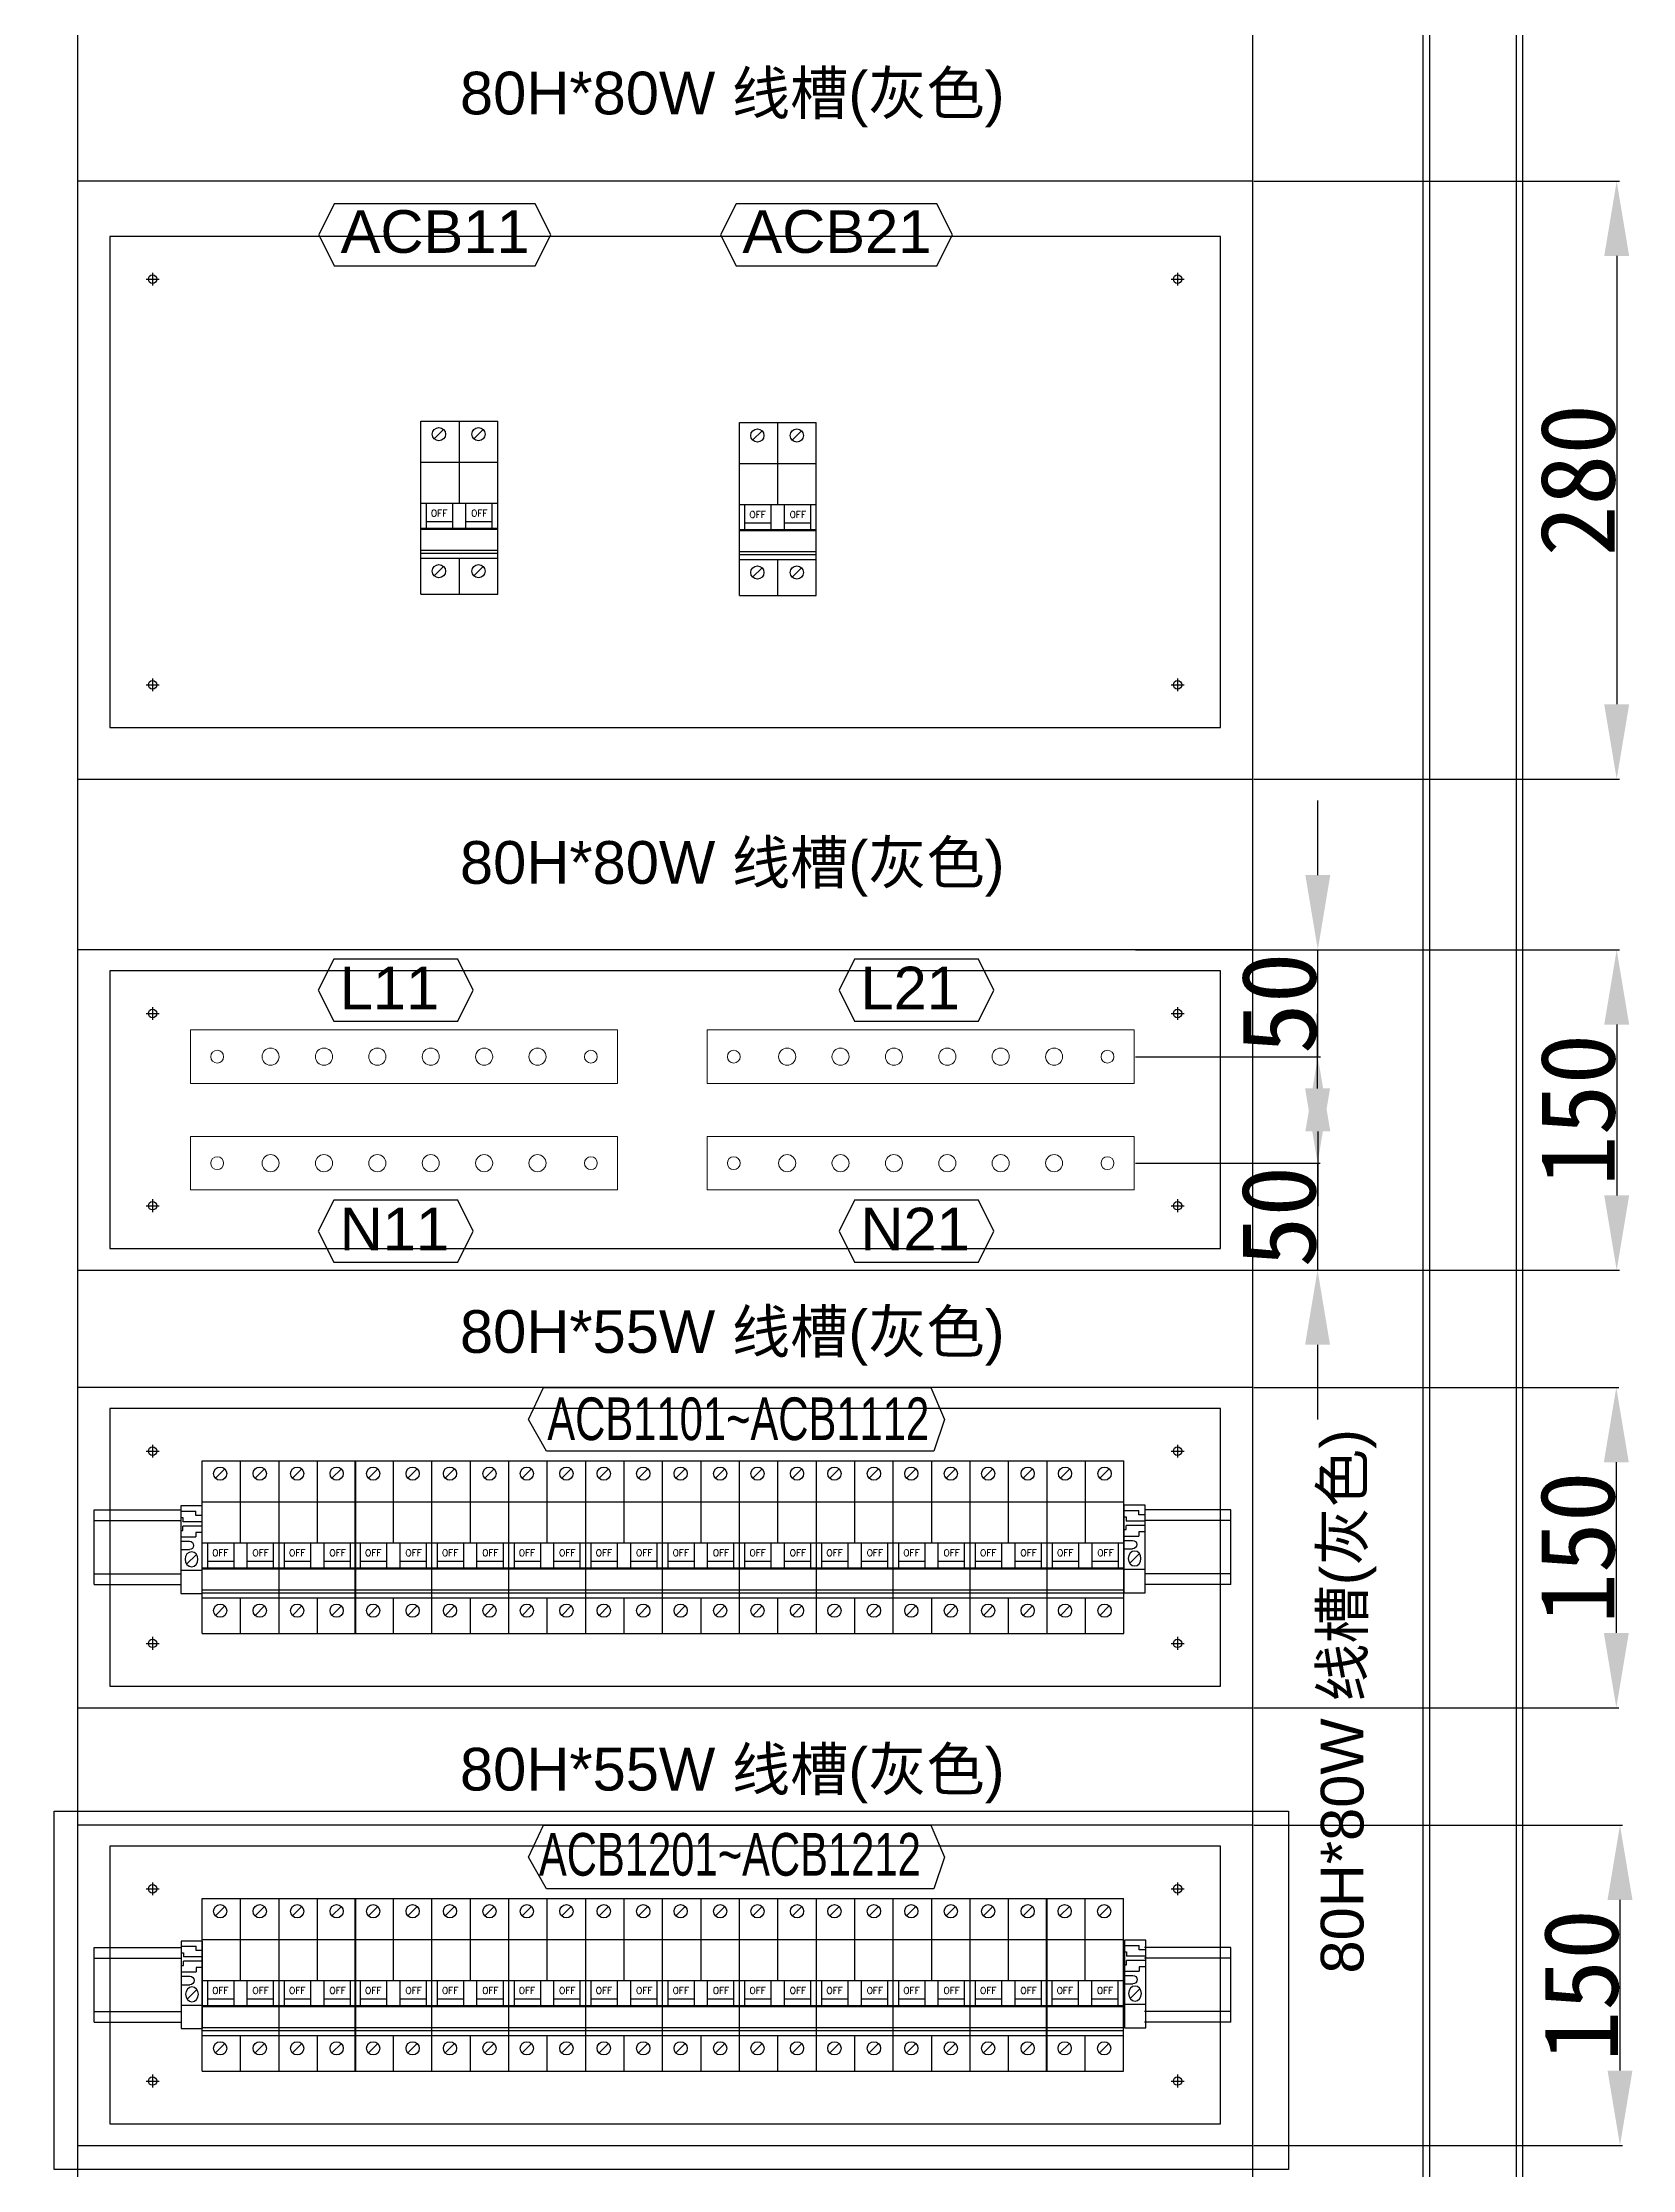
# Model space of a CAD drawing. Extents: x 81437 to 204847, y -54769 to -29444.
# Drawn here: x 91962 to 92706, y -52941 to -51944 of the extents above; entities that cross this region are included whole.
import ezdxf
from ezdxf.enums import TextEntityAlignment as Align
from ezdxf.lldxf.tags import DXFTag

# ---------------------------------------------------------------- set-up
doc = ezdxf.new("R2010")
doc.units = 0
doc.header["$LTSCALE"] = 100
doc.header["$MEASUREMENT"] = 0
for name, color, linetype in [('CABINET', 7, 'Continuous'), ('COMPONENT', 7, 'Continuous'), ('PSU', 12, 'Continuous'), ('TEXT', 7, 'Continuous')]:
    doc.layers.add(name, color=color, linetype=linetype)
doc.styles.add('HZ', font='arial.ttf', dxfattribs={"width": 0.7})
doc.styles.add('ROMANS', font='romans', dxfattribs={"width": 0.8, "height": 2})
doc.styles.get("Standard").update_dxf_attribs({"font": ''})
doc.styles.get('Standard').set_extended_font_data('SimSun')
tags = doc.linetypes.add('CENTER2', pattern=[1.125, 0.75, -0.125, 0.125, -0.125]).pattern_tags.tags
tags[10:11] = [DXFTag(74, 4), DXFTag(75, 0), DXFTag(340, '0'), DXFTag(46, 1.0), DXFTag(50, 0.0), DXFTag(44, 0.0), DXFTag(45, 0.0)]
tags[8:9] = [DXFTag(74, 4), DXFTag(75, 0), DXFTag(340, '0'), DXFTag(46, 1.0), DXFTag(50, 0.0), DXFTag(44, 0.0), DXFTag(45, 0.0)]
tags[6:7] = [DXFTag(74, 4), DXFTag(75, 0), DXFTag(340, '0'), DXFTag(46, 1.0), DXFTag(50, 0.0), DXFTag(44, 0.0), DXFTag(45, 0.0)]
tags[4:5] = [DXFTag(74, 4), DXFTag(75, 0), DXFTag(340, '0'), DXFTag(46, 1.0), DXFTag(50, 0.0), DXFTag(44, 0.0), DXFTag(45, 0.0)]
tags = doc.linetypes.add('HIDDEN', pattern=[0.375, 0.25, -0.125]).pattern_tags.tags
tags[6:7] = [DXFTag(74, 4), DXFTag(75, 0), DXFTag(340, '0'), DXFTag(46, 1.0), DXFTag(50, 0.0), DXFTag(44, 0.0), DXFTag(45, 0.0)]
tags[4:5] = [DXFTag(74, 4), DXFTag(75, 0), DXFTag(340, '0'), DXFTag(46, 1.0), DXFTag(50, 0.0), DXFTag(44, 0.0), DXFTag(45, 0.0)]
doc.dimstyles.new('ISO-25', dxfattribs={"dimtxt": 35, "dimasz": 35, "dimexe": 1.25, "dimexo": 0.625, "dimtad": 1, "dimtoh": 1, "dimdec": 0, "dimtxsty": 'Standard', "dimcen": 2.5, "dimadec": 0, "dimazin": 0, "dimtfac": 1, "dimtdec": 0, "dimtmove": 0, "dimatfit": 3, "dimfxl": 1, "dimarcsym": 0})

# ---------------------------------------------------------------- blocks, each defined once
blk = doc.blocks.new('2P空开')
at = {"layer": 'COMPONENT', "color": 6, "linetype": 'HIDDEN', "ltscale": 0.2}
for p, q in [((-11.76, -8.23), (-7.37, -3.86)), ((6.76, -8.23), (11.15, -3.86)), ((-11.76, -72.42), (-7.37, -68.04)), ((6.76, -72.42), (11.15, -68.04))]:
    blk.add_line(p, q, dxfattribs=at)
for centre in [(-9.56, -6.04), (8.95, -6.04), (-9.56, -70.23), (8.95, -70.23)]:
    blk.add_circle(centre, 3.1, dxfattribs=at)
at = {"layer": 'PSU', "linetype": 'HIDDEN', "ltscale": 0.2}
for p, q in [((-18, 0), (18, 0)), ((-18, -19.21), (-18, 0)), ((0, -19.21), (0, 0)), ((18, -19.21), (18, 0)), ((18, -81), (18, -19.21)), ((-18, -81), (-18, -64.21)), ((0, -81), (0, -64.21)), ((18, -81), (18, -67.23)), ((-18, -81), (18, -81))]:
    blk.add_line(p, q, dxfattribs=at)
at = {"layer": 'PSU'}
for p, q in [((-18, -19.21), (18, -19.21)), ((-18, -64.21), (-18, -19.21)), ((0, -38.43), (0, -19.21)), ((18, -64.21), (18, -19.21)), ((-18, -38.43), (0, -38.43)), ((-15.43, -50.11), (-15.43, -38.43)), ((-3.09, -50.11), (-3.09, -38.43)), ((0, -38.43), (18, -38.43)), ((3.09, -50.11), (3.09, -38.43)), ((15.43, -50.11), (15.43, -38.43)), ((-15.43, -47.02), (-3.09, -47.02)), ((3.09, -47.02), (15.43, -47.02)), ((-18, -50.11), (18, -50.11)), ((-18, -50.62), (18, -50.62)), ((-18, -60.46), (18, -60.46)), ((-18, -61.84), (18, -61.84)), ((-18, -64.21), (18, -64.21)), ((0, -64.21), (0, -64.21))]:
    blk.add_line(p, q, dxfattribs=at)
at = {"layer": 'TEXT', "style": 'ROMANS'}
for p in [(-9.48, -43.11), (9.37, -43.11)]:
    blk.add_text('OFF', height=3.086, dxfattribs=at).set_placement(p, align=Align.MIDDLE)
blk = doc.blocks.new('堵头')
at = {"color": 53}
for p, q in [((0, -41), (0, 0)), ((0, 0), (10, 0)), ((10, 0), (10, -41)), ((0, -11), (10, -11)), ((7.28, -18.33), (2.72, -13.78)), ((0, -20.55), (4, -20.55)), ((0, -24.55), (4, -24.55)), ((0, -26.55), (7, -26.55)), ((0, -29.55), (1, -29.55)), ((1, -29.55), (1, -31.55)), ((7, -28.55), (7, -26.55)), ((10, -28.55), (7, -28.55)), ((0, -35.55), (1, -35.55)), ((0, -38.55), (7, -38.55)), ((10, -31.55), (1, -31.55)), ((10, -33.55), (1, -33.55)), ((1, -35.55), (1, -33.55)), ((10, -36.55), (7, -36.55)), ((7, -36.55), (7, -38.55)), ((10, -41), (0, -41))]:
    blk.add_line(p, q, dxfattribs=at)
blk.add_arc((4, -22.55), 2, 270, 90, dxfattribs=at)
blk.add_ellipse((5, -16.05), major_axis=(0, -3.5), ratio=0.857143, start_param=4.712389, end_param=10.995574, dxfattribs=at)
blk = doc.blocks.new('*D151')
at = {"color": 0, "lineweight": -2, "transparency": 16777216}
for p, q in [((92528.78, -52009.35), (92700, -52009.35)), ((92698.75, -52044.35), (92698.75, -52254.37)), ((92528.78, -52289.37), (92700, -52289.37))]:
    blk.add_line(p, q, dxfattribs=at)
at = {"color": 0, "transparency": 16777216}
for points in [[(92692.91, -52044.35), (92704.58, -52044.35), (92698.75, -52009.35)], [(92692.91, -52254.37), (92704.58, -52254.37), (92698.75, -52289.37)]]:
    blk.add_solid(points, dxfattribs=at)
at = {"layer": 'Defpoints', "color": 0, "transparency": 16777216}
for p in [(92528.15, -52009.35, -63738.88), (92528.15, -52289.37), (92698.75, -52289.37)]:
    blk.add_point(p, dxfattribs=at)
at = {"color": 0, "transparency": 16777216, "insert": (92680.62, -52149.36), "char_height": 35, "attachment_point": 5, "rotation": 90}
blk.add_mtext('280', dxfattribs=at)
blk = doc.blocks.new('*D152')
at = {"color": 0, "lineweight": -2, "transparency": 16777216}
for p, q in [((92528.78, -52369.37), (92700, -52369.37)), ((92698.75, -52404.37), (92698.75, -52484.37)), ((92528.78, -52519.37), (92700, -52519.37))]:
    blk.add_line(p, q, dxfattribs=at)
at = {"color": 0, "transparency": 16777216}
for points in [[(92692.91, -52404.37), (92704.58, -52404.37), (92698.75, -52369.37)], [(92692.91, -52484.37), (92704.58, -52484.37), (92698.75, -52519.37)]]:
    blk.add_solid(points, dxfattribs=at)
at = {"layer": 'Defpoints', "color": 0, "transparency": 16777216}
for p in [(92528.15, -52369.37), (92528.15, -52519.37), (92698.75, -52519.37)]:
    blk.add_point(p, dxfattribs=at)
at = {"color": 0, "transparency": 16777216, "insert": (92680.62, -52444.37), "char_height": 35, "attachment_point": 5, "rotation": 90}
blk.add_mtext('150', dxfattribs=at)
blk = doc.blocks.new('*D153')
at = {"color": 0, "lineweight": -2, "transparency": 16777216}
for p, q in [((92528.78, -52574.37), (92699.82, -52574.37)), ((92698.57, -52609.37), (92698.57, -52689.37)), ((92528.78, -52724.37), (92699.82, -52724.37))]:
    blk.add_line(p, q, dxfattribs=at)
at = {"color": 0, "transparency": 16777216}
for points in [[(92692.74, -52609.37), (92704.4, -52609.37), (92698.57, -52574.37)], [(92692.74, -52689.37), (92704.4, -52689.37), (92698.57, -52724.37)]]:
    blk.add_solid(points, dxfattribs=at)
at = {"layer": 'Defpoints', "color": 0, "transparency": 16777216}
for p in [(92528.15, -52574.37), (92528.15, -52724.37), (92698.57, -52724.37)]:
    blk.add_point(p, dxfattribs=at)
at = {"color": 0, "transparency": 16777216, "insert": (92680.45, -52649.37), "char_height": 35, "attachment_point": 5, "rotation": 90}
blk.add_mtext('150', dxfattribs=at)
blk = doc.blocks.new('*D154')
at = {"color": 0, "lineweight": -2, "transparency": 16777216}
for p, q in [((92528.78, -52779.37), (92701.54, -52779.37)), ((92700.29, -52814.37), (92700.29, -52894.37)), ((92528.78, -52929.37), (92701.54, -52929.37))]:
    blk.add_line(p, q, dxfattribs=at)
at = {"color": 0, "transparency": 16777216}
for points in [[(92694.46, -52814.37), (92706.13, -52814.37), (92700.29, -52779.37)], [(92694.46, -52894.37), (92706.13, -52894.37), (92700.29, -52929.37)]]:
    blk.add_solid(points, dxfattribs=at)
at = {"layer": 'Defpoints', "color": 0, "transparency": 16777216}
for p in [(92528.15, -52779.37), (92528.15, -52929.37), (92700.29, -52929.37)]:
    blk.add_point(p, dxfattribs=at)
at = {"color": 0, "transparency": 16777216, "insert": (92682.17, -52854.37), "char_height": 35, "attachment_point": 5, "rotation": 90}
blk.add_mtext('150', dxfattribs=at)
blk = doc.blocks.new('*D165')
at = {"color": 0, "lineweight": -2, "transparency": 16777216}
for p, q in [((92558.79, -52334.37), (92558.79, -52299.37)), ((92473.35, -52369.37), (92560.04, -52369.37)), ((92558.79, -52419.42), (92558.79, -52369.37)), ((92473.35, -52419.42), (92560.04, -52419.42)), ((92558.79, -52454.42), (92558.79, -52489.42))]:
    blk.add_line(p, q, dxfattribs=at)
at = {"color": 0, "transparency": 16777216}
for points in [[(92552.96, -52334.37), (92564.63, -52334.37), (92558.79, -52369.37)], [(92552.96, -52454.42), (92564.63, -52454.42), (92558.79, -52419.42)]]:
    blk.add_solid(points, dxfattribs=at)
at = {"layer": 'Defpoints', "color": 0, "transparency": 16777216}
for p in [(92472.73, -52369.37, 63738.88), (92558.79, -52369.37), (92472.73, -52419.42, 127477.75)]:
    blk.add_point(p, dxfattribs=at)
at = {"color": 0, "transparency": 16777216, "insert": (92540.67, -52394.4), "char_height": 35, "attachment_point": 5, "rotation": 90}
blk.add_mtext('50', dxfattribs=at)
blk = doc.blocks.new('*D166')
at = {"color": 0, "lineweight": -2, "transparency": 16777216}
for p, q in [((92558.67, -52434.3), (92558.67, -52399.3)), ((92473.41, -52469.3), (92559.92, -52469.3)), ((92558.67, -52469.3), (92558.67, -52519.37)), ((92473.41, -52519.37), (92559.92, -52519.37)), ((92558.67, -52554.37), (92558.67, -52589.37))]:
    blk.add_line(p, q, dxfattribs=at)
at = {"color": 0, "transparency": 16777216}
for points in [[(92552.84, -52434.3), (92564.51, -52434.3), (92558.67, -52469.3)], [(92552.84, -52554.37), (92564.51, -52554.37), (92558.67, -52519.37)]]:
    blk.add_solid(points, dxfattribs=at)
at = {"layer": 'Defpoints', "color": 0, "transparency": 16777216}
for p in [(92472.79, -52469.3, 127477.75), (92472.79, -52519.37, 63738.88), (92558.67, -52519.37)]:
    blk.add_point(p, dxfattribs=at)
at = {"color": 0, "transparency": 16777216, "insert": (92540.55, -52494.34), "char_height": 35, "attachment_point": 5, "rotation": 90}
blk.add_mtext('50', dxfattribs=at)

msp = doc.modelspace()

# ---------------------------------------------------------------- linework, layer by layer
at = {"color": 7, "linetype": 'HIDDEN'}
msp.add_line((92651.65, -51850.85), (92651.65, -53850.85), dxfattribs=at)
at = {"color": 7}
msp.add_line((92654.65, -51850.85), (92654.65, -53960.85), dxfattribs=at)
msp.add_line((92611.15, -51898.35), (92611.15, -53850.85))
at = {"color": 4, "linetype": 'CENTER2'}
for p, q in [((92013.15, -52052.28), (92013.15, -52058.28)), ((92493.15, -52052.28), (92493.15, -52058.28)), ((92010.15, -52055.28), (92016.15, -52055.28)), ((92490.15, -52055.28), (92496.15, -52055.28)), ((92013.15, -52242.28), (92013.15, -52248.28)), ((92493.15, -52242.28), (92493.15, -52248.28)), ((92010.15, -52245.28), (92016.15, -52245.28)), ((92490.15, -52245.28), (92496.15, -52245.28)), ((92010.15, -52399.23, 63738.88), (92016.15, -52399.23, 63738.88)), ((92013.15, -52396.23, 63738.88), (92013.15, -52402.23, 63738.88)), ((92490.15, -52399.23, 63738.88), (92496.15, -52399.23, 63738.88)), ((92493.15, -52396.23, 63738.88), (92493.15, -52402.23, 63738.88)), ((92010.15, -52489.23, 63738.88), (92016.15, -52489.23, 63738.88)), ((92013.15, -52486.23, 63738.88), (92013.15, -52492.23, 63738.88)), ((92490.15, -52489.23, 63738.88), (92496.15, -52489.23, 63738.88)), ((92493.15, -52486.23, 63738.88), (92493.15, -52492.23, 63738.88)), ((92013.15, -52601.23, 63738.88), (92013.15, -52607.23, 63738.88)), ((92493.15, -52601.23, 63738.88), (92493.15, -52607.23, 63738.88)), ((92010.15, -52604.23, 63738.88), (92016.15, -52604.23, 63738.88)), ((92490.15, -52604.23, 63738.88), (92496.15, -52604.23, 63738.88)), ((92013.15, -52691.23, 63738.88), (92013.15, -52697.23, 63738.88)), ((92493.15, -52691.23, 63738.88), (92493.15, -52697.23, 63738.88)), ((92010.15, -52694.23, 63738.88), (92016.15, -52694.23, 63738.88)), ((92490.15, -52694.23, 63738.88), (92496.15, -52694.23, 63738.88)), ((92010.15, -52809.23, 63738.88), (92016.15, -52809.23, 63738.88)), ((92013.15, -52806.23, 63738.88), (92013.15, -52812.23, 63738.88)), ((92490.15, -52809.23, 63738.88), (92496.15, -52809.23, 63738.88)), ((92493.15, -52806.23, 63738.88), (92493.15, -52812.23, 63738.88)), ((92010.15, -52899.23, 63738.88), (92016.15, -52899.23, 63738.88)), ((92013.15, -52896.23, 63738.88), (92013.15, -52902.23, 63738.88)), ((92490.15, -52899.23, 63738.88), (92496.15, -52899.23, 63738.88)), ((92493.15, -52896.23, 63738.88), (92493.15, -52902.23, 63738.88))]:
    msp.add_line(p, q, dxfattribs=at)
at = {"linetype": 'CENTER2'}
for p, q in [((92013.06, -52055.28), (92013.24, -52055.28)), ((92013.15, -52055.37), (92013.15, -52055.19)), ((92493.06, -52055.28), (92493.24, -52055.28)), ((92493.15, -52055.37), (92493.15, -52055.19)), ((92013.06, -52245.28), (92013.24, -52245.28)), ((92013.15, -52245.37), (92013.15, -52245.19)), ((92493.06, -52245.28), (92493.24, -52245.28)), ((92493.15, -52245.37), (92493.15, -52245.19)), ((92013.06, -52399.23, 63738.88), (92013.24, -52399.23, 63738.88)), ((92013.15, -52399.32, 63738.88), (92013.15, -52399.14, 63738.88)), ((92493.06, -52399.23, 63738.88), (92493.24, -52399.23, 63738.88)), ((92493.15, -52399.32, 63738.88), (92493.15, -52399.14, 63738.88)), ((92013.06, -52489.23, 63738.88), (92013.24, -52489.23, 63738.88)), ((92013.15, -52489.32, 63738.88), (92013.15, -52489.14, 63738.88)), ((92493.06, -52489.23, 63738.88), (92493.24, -52489.23, 63738.88)), ((92493.15, -52489.32, 63738.88), (92493.15, -52489.14, 63738.88)), ((92013.06, -52604.23, 63738.88), (92013.24, -52604.23, 63738.88)), ((92013.15, -52604.32, 63738.88), (92013.15, -52604.14, 63738.88)), ((92493.06, -52604.23, 63738.88), (92493.24, -52604.23, 63738.88)), ((92493.15, -52604.32, 63738.88), (92493.15, -52604.14, 63738.88)), ((92013.06, -52694.23, 63738.88), (92013.24, -52694.23, 63738.88)), ((92013.15, -52694.32, 63738.88), (92013.15, -52694.14, 63738.88)), ((92493.06, -52694.23, 63738.88), (92493.24, -52694.23, 63738.88)), ((92493.15, -52694.32, 63738.88), (92493.15, -52694.14, 63738.88)), ((92013.06, -52809.23, 63738.88), (92013.24, -52809.23, 63738.88)), ((92013.15, -52809.32, 63738.88), (92013.15, -52809.14, 63738.88)), ((92493.06, -52809.23, 63738.88), (92493.24, -52809.23, 63738.88)), ((92493.15, -52809.32, 63738.88), (92493.15, -52809.14, 63738.88)), ((92013.06, -52899.23, 63738.88), (92013.24, -52899.23, 63738.88)), ((92013.15, -52899.32, 63738.88), (92013.15, -52899.14, 63738.88)), ((92493.06, -52899.23, 63738.88), (92493.24, -52899.23, 63738.88)), ((92493.15, -52899.32, 63738.88), (92493.15, -52899.14, 63738.88))]:
    msp.add_line(p, q, dxfattribs=at)
at = {"color": 6}
for p, q in [((91985.83, -52666.68, 63738.88), (91985.83, -52631.68, 63738.88)), ((91985.83, -52631.68, 63738.88), (92026.37, -52631.68, 63738.88)), ((92518.1, -52631.68, 63738.88), (92477.56, -52631.68, 63738.88)), ((92518.1, -52666.68, 63738.88), (92518.1, -52631.68, 63738.88)), ((91985.83, -52636.68, 63738.88), (92026.37, -52636.68, 63738.88)), ((92518.1, -52636.68, 63738.88), (92477.56, -52636.68, 63738.88)), ((91985.83, -52661.68, 63738.88), (92026.37, -52661.68, 63738.88)), ((92518.1, -52661.68, 63738.88), (92477.56, -52661.68, 63738.88)), ((91985.83, -52666.68, 63738.88), (92026.37, -52666.68, 63738.88)), ((92518.1, -52666.68, 63738.88), (92477.56, -52666.68, 63738.88)), ((91985.83, -52871.68, 63738.88), (91985.83, -52836.68, 63738.88)), ((91985.83, -52836.68, 63738.88), (92026.37, -52836.68, 63738.88)), ((92518.1, -52836.68, 63738.88), (92477.56, -52836.68, 63738.88)), ((92518.1, -52871.68, 63738.88), (92518.1, -52836.68, 63738.88)), ((91985.83, -52841.68, 63738.88), (92026.37, -52841.68, 63738.88)), ((92518.1, -52841.68, 63738.88), (92477.56, -52841.68, 63738.88)), ((91985.83, -52866.68, 63738.88), (92026.37, -52866.68, 63738.88)), ((92518.1, -52866.68, 63738.88), (92477.56, -52866.68, 63738.88)), ((91985.83, -52871.68, 63738.88), (92026.37, -52871.68, 63738.88)), ((92518.1, -52871.68, 63738.88), (92477.56, -52871.68, 63738.88))]:
    msp.add_line(p, q, dxfattribs=at)
for points in [[(91898.15, -53729.85), (91978.15, -53729.85), (91978.15, -51929.35), (91898.15, -51929.35)], [(91978.15, -51929.35), (92528.15, -51929.35), (92528.15, -52009.35), (91978.15, -52009.35)], [(92528.15, -53729.85), (92608.15, -53729.85), (92608.15, -51929.35), (92528.15, -51929.35)], [(91993.15, -52265.28), (92513.15, -52265.28), (92513.15, -52035.28), (91993.15, -52035.28)]]:
    msp.add_lwpolyline(points, close=True)
at = {"color": 3}
for points, elevation in [([(92192.29, -52019.91), (92098.2, -52019.91), (92090.94, -52034.42), (92098.2, -52048.94), (92192.29, -52048.94), (92199.55, -52034.42), (92192.29, -52019.91)], 63738.88), ([(92380.43, -52019.91), (92286.34, -52019.91), (92279.08, -52034.42), (92286.34, -52048.94), (92380.43, -52048.94), (92387.69, -52034.42), (92380.43, -52019.91)], 63738.88), ([(92156.04, -52373.69), (92098.01, -52373.69), (92090.75, -52388.2), (92098.01, -52402.72), (92156.04, -52402.72), (92163.3, -52388.2), (92156.04, -52373.69)], 127477.75), ([(92399.89, -52373.69), (92341.86, -52373.69), (92334.6, -52388.2), (92341.86, -52402.72), (92399.89, -52402.72), (92407.15, -52388.2), (92399.89, -52373.69)], 127477.75), ([(92156.04, -52486.61), (92098.01, -52486.61), (92090.75, -52501.12), (92098.01, -52515.64), (92156.04, -52515.64), (92163.3, -52501.12), (92156.04, -52486.61)], 127477.75), ([(92399.89, -52486.61), (92341.86, -52486.61), (92334.6, -52501.12), (92341.86, -52515.64), (92399.89, -52515.64), (92407.15, -52501.12), (92399.89, -52486.61)], 127477.75), ([(92196.24, -52574.37), (92377.59, -52574.37), (92383.93, -52589.37), (92378.97, -52604.18), (92197.62, -52604.18), (92189.13, -52589.37), (92196.24, -52574.37)], 63738.88), ([(92196.24, -52779.37), (92377.59, -52779.37), (92383.93, -52794.37), (92378.97, -52809.18), (92197.62, -52809.18), (92189.13, -52794.37), (92196.24, -52779.37)], 63738.88)]:
    msp.add_lwpolyline(points, dxfattribs=dict(at, elevation=elevation))
at = {"elevation": 63738.88}
for points in [[(91978.15, -52289.37), (92528.15, -52289.37), (92528.15, -52369.37), (91978.15, -52369.37)], [(91993.15, -52509.23), (92513.15, -52509.23), (92513.15, -52379.23), (91993.15, -52379.23)], [(91978.15, -52519.37), (92528.15, -52519.37), (92528.15, -52574.37), (91978.15, -52574.37)], [(91993.15, -52714.23), (92513.15, -52714.23), (92513.15, -52584.23), (91993.15, -52584.23)], [(91978.15, -52724.37), (92528.15, -52724.37), (92528.15, -52779.37), (91978.15, -52779.37)], [(91993.15, -52919.23), (92513.15, -52919.23), (92513.15, -52789.23), (91993.15, -52789.23)], [(91978.15, -52929.37), (92528.15, -52929.37), (92528.15, -52984.37), (91978.15, -52984.37)]]:
    msp.add_lwpolyline(points, close=True, dxfattribs=at)
at = {"color": 6, "lineweight": 20, "elevation": 127477.75}
for points in [[(92030.89, -52431.92), (92230.89, -52431.92), (92230.89, -52406.92), (92030.89, -52406.92)], [(92272.79, -52431.92), (92472.79, -52431.92), (92472.79, -52406.92), (92272.79, -52406.92)], [(92030.89, -52481.8), (92230.89, -52481.8), (92230.89, -52456.8), (92030.89, -52456.8)], [(92272.79, -52481.8), (92472.79, -52481.8), (92472.79, -52456.8), (92272.79, -52456.8)]]:
    msp.add_lwpolyline(points, close=True, dxfattribs=at)
at = {"color": 1}
msp.add_lwpolyline([(91967.01, -52772.81), (92544.99, -52772.81), (92544.99, -52940.62), (91967.01, -52940.62)], close=True, dxfattribs=at)
for centre in [(92013.15, -52055.28), (92493.15, -52055.28), (92013.15, -52245.28), (92493.15, -52245.28), (92013.15, -52399.23, 63738.88), (92493.15, -52399.23, 63738.88), (92013.15, -52489.23, 63738.88), (92493.15, -52489.23, 63738.88), (92013.15, -52604.23, 63738.88), (92493.15, -52604.23, 63738.88), (92013.15, -52694.23, 63738.88), (92493.15, -52694.23, 63738.88), (92013.15, -52809.23, 63738.88), (92493.15, -52809.23, 63738.88), (92013.15, -52899.23, 63738.88), (92493.15, -52899.23, 63738.88)]:
    msp.add_circle(centre, 2)
at = {"color": 6, "lineweight": 20}
for centre, radius in [((92043.39, -52419.42, 127477.75), 3), ((92068.39, -52419.42, 127477.75), 4), ((92093.39, -52419.42, 127477.75), 4), ((92118.39, -52419.42, 127477.75), 4), ((92143.39, -52419.42, 127477.75), 4), ((92168.39, -52419.42, 127477.75), 4), ((92193.39, -52419.42, 127477.75), 4), ((92218.39, -52419.42, 127477.75), 3), ((92285.29, -52419.42, 127477.75), 3), ((92310.29, -52419.42, 127477.75), 4), ((92335.29, -52419.42, 127477.75), 4), ((92360.29, -52419.42, 127477.75), 4), ((92385.29, -52419.42, 127477.75), 4), ((92410.29, -52419.42, 127477.75), 4), ((92435.29, -52419.42, 127477.75), 4), ((92460.29, -52419.42, 127477.75), 3), ((92043.39, -52469.3, 127477.75), 3), ((92068.39, -52469.3, 127477.75), 4), ((92093.39, -52469.3, 127477.75), 4), ((92118.39, -52469.3, 127477.75), 4), ((92143.39, -52469.3, 127477.75), 4), ((92168.39, -52469.3, 127477.75), 4), ((92193.39, -52469.3, 127477.75), 4), ((92218.39, -52469.3, 127477.75), 3), ((92285.29, -52469.3, 127477.75), 3), ((92310.29, -52469.3, 127477.75), 4), ((92335.29, -52469.3, 127477.75), 4), ((92360.29, -52469.3, 127477.75), 4), ((92385.29, -52469.3, 127477.75), 4), ((92410.29, -52469.3, 127477.75), 4), ((92435.29, -52469.3, 127477.75), 4), ((92460.29, -52469.3, 127477.75), 3)]:
    msp.add_circle(centre, radius, dxfattribs=at)

# ---------------------------------------------------------------- block references
at = {"xscale": -1, "rotation": 180}
for p in [(92026.37, -52670.88, 63738.88), (92026.37, -52670.88, 127477.75), (92467.98, -52670.52, 254955.5), (92026.58, -52874.66, 63738.88), (92468.19, -52874.3, 191216.62)]:
    msp.add_blockref('堵头', p, dxfattribs=at)
at = {"layer": 'CABINET'}
for p in [(92156.79, -52121.78), (92305.9, -52122.4), (92054.37, -52608.68, 63738.88), (92090.38, -52608.68, 63738.88), (92125.96, -52608.68, 63738.88), (92161.96, -52608.68, 63738.88), (92197.97, -52608.68, 63738.88), (92233.97, -52608.68, 63738.88), (92269.97, -52608.68, 63738.88), (92305.97, -52608.68, 63738.88), (92341.98, -52608.68, 63738.88), (92377.98, -52608.68, 63738.88), (92413.98, -52608.68, 63738.88), (92449.98, -52608.68, 127477.75), (92054.37, -52813.68, 63738.88), (92090.38, -52813.68, 63738.88), (92125.96, -52813.68, 63738.88), (92161.96, -52813.68, 63738.88), (92197.97, -52813.68, 63738.88), (92233.97, -52813.68, 63738.88), (92269.97, -52813.68, 63738.88), (92305.97, -52813.68, 63738.88), (92341.98, -52813.68, 63738.88), (92377.98, -52813.68, 63738.88), (92413.98, -52813.68, 63738.88), (92449.8, -52813.68, 63738.88)]:
    msp.add_blockref('2P空开', p, dxfattribs=at)

# ---------------------------------------------------------------- texts
at = {"lineweight": 0, "style": 'HZ'}
for s, p in [('80H*80W 线槽(灰色)', (92157.06, -51978.06)), ('80H*80W 线槽(灰色)', (92157.06, -52338.44)), ('80H*55W 线槽(灰色)', (92157.06, -52558.16)), ('80H*55W 线槽(灰色)', (92157.06, -52763.16))]:
    msp.add_text(s, height=20, dxfattribs=at).set_placement(p)
at = {"color": 0, "style": 'HZ'}
for s, p in [('ACB11', (92101.2, -52042.92, 63738.88)), ('ACB21', (92289.34, -52042.92, 63738.88)), ('L11', (92100.73, -52397.26, 127477.75)), ('L21', (92344.59, -52397.26, 127477.75)), ('N11', (92100.73, -52510.18, 127477.75)), ('N21', (92344.59, -52510.18, 127477.75))]:
    msp.add_text(s, height=20, dxfattribs=at).set_placement(p)
at = {"color": 0, "style": 'HZ', "width": 0.7}
for s, p in [('ACB1101~ACB1112', (92287.4, -52599.04, 63738.88)), ('ACB1201~ACB1212', (92283.47, -52803.05, 63738.88))]:
    msp.add_text(s, height=20, dxfattribs=at).set_placement(p, align=Align.CENTER)
at = {"lineweight": 0, "style": 'HZ'}
msp.add_text('80H*80W 线槽(灰色)', height=20, rotation=90, dxfattribs=at).set_placement((92580.18, -52848.9))

# ---------------------------------------------------------------- dimensions: what is measured, and where the dimension line sits
at = {"color": 3}
for base, p1, p2, picture, middle in [((92698.75, -52289.37, 63738.88), (92528.15, -52009.35), (92528.15, -52289.37, 63738.88), '*D151', (92680.62, -52149.36, 63738.88)), ((92558.79, -52369.37, 127477.75), (92472.73, -52419.42, 254955.5), (92472.73, -52369.37, 191216.62), '*D165', (92540.67, -52394.4, 127477.75)), ((92698.75, -52519.37, 63738.88), (92528.15, -52369.37, 63738.88), (92528.15, -52519.37, 63738.88), '*D152', (92680.62, -52444.37, 63738.88)), ((92558.67, -52519.37), (92472.79, -52469.3, 127477.75), (92472.79, -52519.37, 63738.88), '*D166', (92540.55, -52494.34)), ((92698.57, -52724.37, 63738.88), (92528.15, -52574.37, 63738.88), (92528.15, -52724.37, 63738.88), '*D153', (92680.45, -52649.37, 63738.88)), ((92700.29, -52929.37, 63738.88), (92528.15, -52779.37, 63738.88), (92528.15, -52929.37, 63738.88), '*D154', (92682.17, -52854.37, 63738.88))]:
    dim = msp.add_linear_dim(base=base, p1=p1, p2=p2, angle=90, dimstyle='ISO-25', dxfattribs=at)
    dim.commit()
    dim.dimension.update_dxf_attribs({"geometry": picture, "text_midpoint": middle})

doc.saveas('drawing.dxf')
